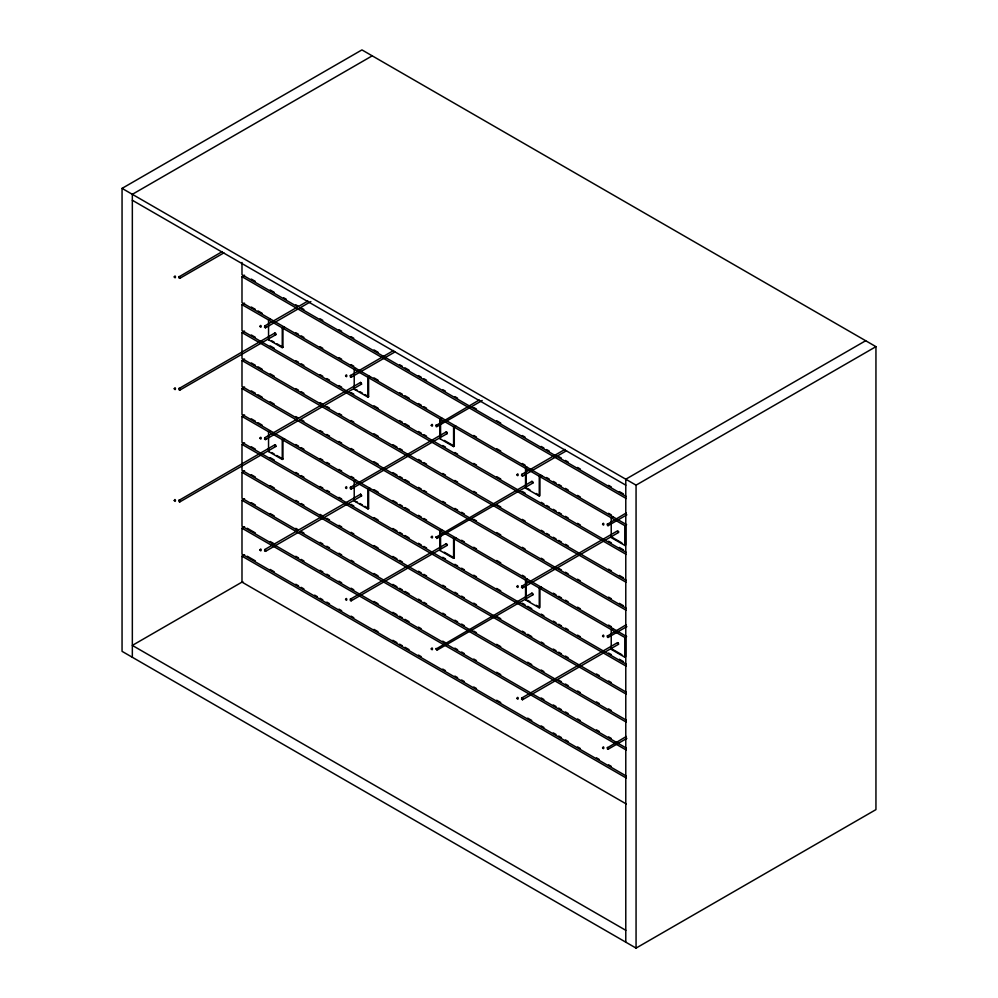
<?xml version="1.0" encoding="UTF-8"?>
<svg xmlns="http://www.w3.org/2000/svg" width="998" height="998" viewBox="0 0 998 998"><rect width="100%" height="100%" fill="white"/><g stroke="black" fill="none" stroke-linecap="round" stroke-linejoin="round"><path stroke-width="1.5" d="M435.752 425.672L479.277 399.961M435.752 537.398L531.934 481.335L532.895 481.909L532.907 483.02L436.787 538.508L437.074 537.223L436.089 536.674M435.752 649.187L531.934 593.124L532.895 593.698L532.907 594.808L436.787 650.297L437.074 649.012L436.126 648.438M607.083 524.461L626.32 512.91M607.083 636.25L626.32 624.686M607.096 747.964L626.32 736.474M178.779 276.97L222.267 251.583M178.792 388.696L274.937 332.958L275.885 333.532L275.897 334.642L179.79 390.131L180.039 388.783L179.079 388.297M178.792 500.485L274.937 444.746L275.885 445.32L275.897 446.418L179.79 501.919L180.064 500.634L179.079 500.085M350.173 375.722L393.599 350.498M350.173 487.511L446.268 431.872L447.229 432.446L447.266 433.531L351.159 489.02L350.236 488.596M350.173 599.287L446.38 543.636L447.416 544.783L446.63 545.232M360.565 382.434L361.575 384.093L360.602 382.421L264.744 437.76L264.595 439.195L265.456 439.594L361.575 384.093M521.492 699.111L522.453 699.76L618.635 644.209L618.236 642.749L617.4 643.223M521.567 474.537L564.943 449.424M521.567 586.325L617.687 530.774L618.735 531.797L618.061 532.433M521.567 698.113L617.575 642.6M618.573 532.483L522.503 587.947L522.765 586.749L521.842 586.1M522.54 699.698L522.74 698.475L521.792 697.901M361.625 495.831L360.602 494.197L264.744 549.549L264.595 550.983L265.456 551.37L361.575 495.881L360.602 494.197M531.909 481.36L532.907 483.02M531.909 593.149L532.907 594.808M310.865 301.583L265.493 327.781L265.742 326.521L264.794 325.947L307.933 301.034M395.196 351.82L351.159 377.244L351.383 375.922L350.41 375.435M351.159 489.02L351.433 487.835L350.46 487.199M274.899 332.983L274.799 333.843M274.899 444.759L274.799 445.632M223.864 252.893L179.79 278.342L180.089 277.132L179.079 276.508M265.543 439.532L265.705 438.247L264.744 437.76M265.543 551.32L265.705 550.035L264.744 549.549M447.204 545.357L351.121 600.833L351.433 599.623L350.46 598.975M626.844 514.831L608.131 525.647L608.431 524.424L607.42 523.813M607.42 749.024L608.506 748.475L607.42 747.39M446.243 431.897L446.094 432.633M446.243 543.685L446.094 544.421M179.79 278.342L178.929 277.955M264.832 325.934L264.507 327.232L265.493 327.781M436.213 426.657L437.161 425.909L436.126 424.874M521.505 475.609L522.802 475.697L521.842 474.312M351.159 600.808L350.236 600.384M608.131 525.647L607.42 525.459M522.503 587.947L521.492 587.335M626.844 626.619L608.081 637.448L608.431 636.213L607.42 635.601M608.169 749.186L626.844 738.408M122.055 188.385L361.937 49.9L875.945 346.655L875.945 809.615L636.063 948.1L122.055 651.345L122.055 188.385L636.063 485.153L875.945 346.655M372.217 55.838L132.335 194.323L132.335 657.27M541.652 475.659L539.943 476.645L624.923 525.709L626.644 524.723L241.99 302.631L241.99 276.683L244.56 275.199M626.233 552.418L241.99 330.575L241.99 304.627L244.56 303.143M626.233 580.362L241.99 358.519L241.99 332.571L244.56 331.087M270.258 318.973L268.549 319.959L268.549 339.744L282.259 347.653L282.945 347.254L282.945 328.267L284.655 327.282M241.99 304.627L282.259 327.868L283.968 326.882M268.549 339.744L269.235 339.345M297.267 418.387L241.99 386.476L241.99 360.515L244.56 359.043M541.652 587.448L539.943 588.433L624.923 637.497L626.644 636.512L241.99 414.42L241.99 388.471L244.56 386.987M626.233 664.206L241.99 442.364L241.99 416.416L244.56 414.931M355.924 368.424L354.215 369.422L354.215 389.208L367.925 397.117L368.611 396.717L368.611 377.731L370.32 376.733M626.233 692.15L241.99 470.308L241.99 444.36L244.56 442.875M270.258 430.749L268.549 431.747L268.549 451.533L282.259 459.442L282.945 459.043L282.945 440.056L284.655 439.058M369.634 376.346L367.925 377.331L367.925 397.117M354.215 389.208L357.396 390.243M241.99 416.416L282.259 439.656L283.968 438.671M268.549 451.533L269.235 451.133M297.267 530.175L241.99 498.251L241.99 472.304L244.56 470.819M626.233 748.038L241.99 526.208L241.99 500.248L244.56 498.763M626.233 775.995L241.99 554.152L241.99 528.204L244.56 526.719M441.603 417.888L439.881 418.873L439.881 438.658L453.591 446.58L454.277 446.181L454.277 427.181L455.986 426.196M436.837 426.695L482.196 400.51M355.924 480.213L354.215 481.198L354.215 500.984L367.925 508.905L368.611 508.506L368.611 489.519L370.32 488.521M455.3 425.797L453.591 426.795L453.591 446.58M439.881 438.658L440.567 438.272M626.233 803.939L241.99 582.096L241.99 556.148L244.56 554.663M369.634 488.122L367.925 489.12L367.925 508.905M354.215 500.984L357.396 502.031M242.838 581.609L132.335 645.407L625.783 930.298M527.268 467.351L525.547 468.336L525.547 488.122L539.257 496.031L539.943 495.644L539.943 476.645M522.503 476.158L566.54 450.734M441.603 529.676L439.881 530.662L439.881 550.447L453.591 558.356L454.277 557.969L454.277 538.97L455.986 537.984M282.446 327.98L539.257 476.246L540.978 475.26M525.547 488.122L526.233 487.723L526.233 468.736M455.3 537.585L453.591 538.583L453.591 558.356M439.881 550.447L440.567 550.048M865.665 340.73L625.783 479.215L625.783 942.162M612.934 516.814L611.225 517.8L611.225 537.585L624.923 545.494L625.609 545.095L625.609 526.108M527.268 579.139L525.547 580.125L525.547 599.91L539.257 607.819L539.943 607.42L539.943 588.433M282.446 439.769L539.257 588.034L540.978 587.049M525.547 599.91L526.233 599.511L526.233 580.524M612.934 628.59L611.225 629.588L611.225 649.374L624.923 657.283L625.609 656.884L625.609 637.897M351.121 377.269L350.236 376.807M275.872 334.654L274.986 334.193M275.872 446.443L274.986 445.981M447.204 433.581L446.58 433.406M179.74 390.143L178.929 389.731M179.74 501.932L178.929 501.52M608.081 637.448L607.42 637.248M132.335 200.261L625.783 485.153M251.309 279.091L255.351 281.424M270.184 289.981L274.225 292.327M283.669 297.766L286.364 299.325M295.795 304.777L298.489 306.336M301.196 307.895L303.891 309.442M320.071 318.786L322.766 320.346M338.946 329.689L341.64 331.236M351.071 336.688L353.766 338.247M374.001 349.924L378.042 352.257M399.612 364.707L402.306 366.266M405.001 367.825L409.043 370.158M418.486 375.61L421.181 377.169M423.876 378.729L426.57 380.275M442.75 389.619L445.445 391.179M454.888 396.63L457.583 398.177M473.763 407.521L476.458 409.08M496.68 420.757L500.722 423.09M522.303 435.54L524.998 437.099M541.178 446.443L543.873 448.002M546.567 449.562L549.262 451.108M558.705 456.56L561.4 458.119M565.442 460.452L568.136 462.012M577.58 467.463L580.275 469.01M608.58 485.365L611.287 486.924M619.371 491.59L623.413 493.923M297.267 306.598L241.99 274.687L241.99 262.474M299.974 308.157L626.233 496.53M241.99 276.683L626.233 498.526M251.309 307.035L255.351 309.368M258.045 310.927L262.087 313.26M295.795 332.721L298.489 334.28M301.196 335.839L303.891 337.399M320.071 346.73L322.766 348.29M338.946 357.633L341.64 359.193M351.071 364.632L353.766 366.191M374.001 377.868L378.042 380.201M399.612 392.663L402.306 394.21M405.001 395.769L409.043 398.102M418.486 403.554L421.181 405.113M423.876 406.673L426.57 408.232M473.763 435.465L476.458 437.024M496.68 448.701L500.722 451.034M522.303 463.496L524.998 465.043M546.567 477.506L549.262 479.065M553.304 481.398L555.998 482.957M558.705 484.504L561.4 486.063M565.442 488.396L568.136 489.956M577.58 495.407L580.275 496.967M608.58 513.309L611.287 514.868M271.73 340.78L274.213 342.227M276.708 343.661L282.945 347.254M359.891 391.69L362.374 393.125M364.869 394.559L368.611 396.717M444.31 440.43L454.277 446.181M527.48 488.446L529.975 489.881M536.2 493.486L538.695 494.921M611.911 537.186L621.879 542.937M251.309 334.979L255.351 337.312M270.184 345.882L274.225 348.215M295.795 360.665L298.489 362.224M301.196 363.783L303.891 365.343M320.071 374.674L322.766 376.234M326.808 378.566L329.502 380.126M338.946 385.577L341.64 387.137M351.071 392.588L353.766 394.135M374.001 405.812L378.042 408.157M399.612 420.607L402.306 422.166M405.001 423.713L409.043 426.059M418.486 431.498L421.181 433.057M423.876 434.617L426.57 436.176M442.75 445.52L445.445 447.067M454.888 452.518L457.583 454.078M473.763 463.421L476.458 464.968M496.68 476.645L500.722 478.99M522.303 491.44L524.998 493M541.178 502.331L543.873 503.89M546.567 505.45L549.262 507.009M553.304 509.342L555.998 510.901M558.705 512.461L561.4 514.007M565.442 516.353L568.136 517.9M577.58 523.351L580.275 524.911M608.58 541.253L611.287 542.812M619.371 547.478L623.413 549.823M241.99 332.571L626.233 554.414M251.309 362.935L255.351 365.268M258.045 366.815L262.087 369.16M270.184 373.826L274.225 376.159M295.795 388.621L298.489 390.168M301.196 391.727L303.891 393.287M320.071 402.631L322.766 404.178M326.808 406.523L329.502 408.07M338.946 413.521L341.64 415.081M351.071 420.532L353.766 422.092M374.001 433.768L378.042 436.101M392.875 444.659L396.917 446.992M399.612 448.551L402.306 450.11M418.486 459.454L421.181 461.001M423.876 462.561L426.57 464.12M442.75 473.464L445.445 475.011M454.888 480.462L457.583 482.022M473.763 491.365L476.458 492.925M496.68 504.601L500.722 506.934M522.303 519.384L524.998 520.944M541.178 530.287L543.873 531.834M546.567 533.394L549.262 534.953M553.304 537.286L555.998 538.845M558.705 540.405L561.4 541.964M565.442 544.297L568.136 545.844M608.58 569.197L611.287 570.756M619.371 575.434L623.413 577.767M241.99 360.515L626.233 582.358M251.309 390.879L255.351 393.212M258.045 394.771L262.087 397.104M270.184 401.77L274.225 404.103M295.795 416.565L298.489 418.125M301.196 419.671L303.891 421.231M320.071 430.575L322.766 432.134M326.808 434.467L329.502 436.026M338.946 441.465L341.64 443.025M351.071 448.476L353.766 450.036M374.001 461.712L378.042 464.045M392.875 472.603L396.917 474.936M399.612 476.495L402.306 478.054M405.001 479.614L409.043 481.947M418.486 487.398L421.181 488.958M423.876 490.505L426.57 492.064M442.75 501.408L445.445 502.967M454.888 508.406L457.583 509.966M461.625 512.298L464.32 513.858M473.763 519.309L476.458 520.869M496.68 532.545L500.722 534.878M522.303 547.328L524.998 548.888M541.178 558.231L543.873 559.791M558.705 568.349L561.4 569.908M565.442 572.241L568.136 573.8M577.58 579.239L580.275 580.799M608.58 597.153L611.287 598.7M619.371 603.378L623.413 605.711M299.974 419.946L626.233 608.306M241.99 388.471L626.233 610.302M251.309 418.823L255.351 421.156M258.045 422.715L262.087 425.048M295.795 444.509L298.489 446.069M301.196 447.628L303.891 449.175M320.071 458.519L322.766 460.078M326.808 462.411L329.502 463.97M338.946 469.422L341.64 470.969M351.071 476.42L353.766 477.98M374.001 489.656L378.042 491.989M392.875 500.547L396.917 502.892M399.612 504.439L402.306 505.998M405.001 507.558L409.043 509.891M418.486 515.342L421.181 516.902M423.876 518.461L426.57 520.008M461.625 540.255L464.32 541.802M473.763 547.253L476.458 548.813M496.68 560.489L500.722 562.822M522.303 575.272L524.998 576.832M553.304 593.186L555.998 594.733M558.705 596.293L561.4 597.852M565.442 600.185L568.136 601.744M577.58 607.196L580.275 608.743M608.58 625.097L611.287 626.657M271.73 452.568L274.213 454.015M276.708 455.45L282.945 459.043M359.891 503.466L362.374 504.913M364.869 506.348L368.611 508.506M444.31 552.206L454.277 557.969M527.48 600.235L529.975 601.669M536.2 605.262L538.695 606.709M611.911 648.974L621.879 654.725M251.309 446.767L255.351 449.1M270.184 457.67L274.225 460.003M295.795 472.453L298.489 474.013M301.196 475.572L303.891 477.131M320.071 486.463L322.766 488.022M326.808 490.355L329.502 491.914M338.946 497.366L341.64 498.925M351.071 504.364L353.766 505.924M374.001 517.6L378.042 519.933M392.875 528.503L396.917 530.836M399.612 532.396L402.306 533.942M405.001 535.502L409.043 537.835M418.486 543.286L421.181 544.846M423.876 546.405L426.57 547.964M442.75 557.296L445.445 558.855M454.888 564.307L457.583 565.866M461.625 568.199L464.32 569.758M473.763 575.197L476.458 576.757M496.68 588.433L500.722 590.766M522.303 603.229L524.998 604.776M527.692 606.335L531.734 608.668M541.178 614.119L543.873 615.679M553.304 621.13L555.998 622.69M558.705 624.237L561.4 625.796M565.442 628.129L568.136 629.688M577.58 635.14L580.275 636.699M608.58 653.041L611.287 654.601M619.371 659.266L623.413 661.599M241.99 444.36L626.233 666.202M251.309 474.711L255.351 477.044M270.184 485.614L274.225 487.947M295.795 500.397L298.489 501.957M301.196 503.516L303.891 505.075M320.071 514.407L322.766 515.966M326.808 518.299L329.502 519.858M338.946 525.31L341.64 526.869M351.071 532.321L353.766 533.868M374.001 545.544L378.042 547.877M392.875 556.447L396.917 558.78M399.612 560.34L402.306 561.899M418.486 571.23L421.181 572.79M423.876 574.349L426.57 575.908M442.75 585.24L445.445 586.799M454.888 592.251L457.583 593.81M461.625 596.143L464.32 597.702M473.763 603.154L476.458 604.701M496.68 616.377L500.722 618.71M522.303 631.173L524.998 632.732M527.692 634.279L531.734 636.624M541.178 642.063L543.873 643.623M553.304 649.074L555.998 650.634M558.705 652.181L561.4 653.74M565.442 656.073L568.136 657.632M596.455 673.987L599.149 675.534M608.58 680.985L611.287 682.545M241.99 472.304L626.233 694.146M251.309 502.655L255.351 505M270.184 513.558L274.225 515.891M295.795 528.354L298.489 529.901M301.196 531.46L303.891 533.019M320.071 542.363L322.766 543.91M326.808 546.255L329.502 547.802M338.946 553.254L341.64 554.813M351.071 560.265L353.766 561.824M374.001 573.488L378.042 575.834M392.875 584.391L396.917 586.724M399.612 588.284L402.306 589.843M405.001 591.402L409.043 593.735M418.486 599.187L421.181 600.734M423.876 602.293L426.57 603.852M442.75 613.196L445.445 614.743M454.888 620.195L457.583 621.754M461.625 624.087L464.32 625.646M473.763 631.098L476.458 632.657M496.68 644.321L500.722 646.667M527.692 662.235L531.734 664.568M541.178 670.02L543.873 671.567M558.705 680.137L561.4 681.684M565.442 684.029L568.136 685.576M577.58 691.028L580.275 692.587M596.455 701.931L599.149 703.49M608.58 708.929L611.287 710.489M299.974 531.722L626.233 720.094M241.99 500.248L626.233 722.09M247.267 528.266L255.351 532.944M270.184 541.502L274.225 543.835M295.795 556.298L298.489 557.857M301.196 559.404L303.891 560.963M320.071 570.307L322.766 571.866M326.808 574.199L329.502 575.759M338.946 581.198L341.64 582.757M351.071 588.209L353.766 589.768M374.001 601.445L378.042 603.778M392.875 612.335L396.917 614.668M399.612 616.228L402.306 617.787M405.001 619.346L409.043 621.679M418.486 627.131L421.181 628.69M442.75 641.14L445.445 642.7M454.888 648.139L457.583 649.698M461.625 652.031L464.32 653.59M473.763 659.042L476.458 660.601M496.68 672.278L500.722 674.611M541.178 697.964L543.873 699.523M553.304 704.962L555.998 706.522M558.705 708.081L561.4 709.64M565.442 711.973L568.136 713.533M577.58 718.972L580.275 720.531M596.455 729.875L599.149 731.434M608.58 736.886L611.287 738.433M241.99 528.204L626.233 750.034M247.267 556.223L255.351 560.888M270.184 569.446L274.225 571.792M295.795 584.242L298.489 585.801M301.196 587.348L303.891 588.907M314.669 595.132L317.364 596.692M320.071 598.251L322.766 599.81M326.808 602.143L329.502 603.703M338.946 609.154L341.64 610.701M351.071 616.153L353.766 617.712M374.001 629.389L378.042 631.722M392.875 640.279L396.917 642.625M399.612 644.172L402.306 645.731M405.001 647.29L409.043 649.623M418.486 655.075L421.181 656.634M442.75 669.084L445.445 670.644M454.888 676.095L457.583 677.642M461.625 679.987L464.32 681.534M473.763 686.986L476.458 688.545M496.68 700.222L500.722 702.555M527.692 718.123L531.734 720.456M541.178 725.908L543.873 727.467M553.304 732.906L555.998 734.466M558.705 736.025L561.4 737.584M565.442 739.917L568.136 741.477M577.58 746.928L580.275 748.475M596.455 757.819L599.149 759.378M608.58 764.83L611.287 766.389M241.99 556.148L626.233 777.991M636.063 485.153L636.063 948.1M624.923 525.709L624.923 545.494M624.923 637.497L624.923 657.283M539.257 476.246L539.257 496.031M539.257 588.034L539.257 607.819M440.567 419.272L440.567 436.8M440.567 531.061L440.567 548.588M282.259 327.868L282.259 347.653M282.259 439.656L282.259 459.442M174.238 276.957C176.035 280.064 175.76 273.689 174.251 276.895M174.238 388.746C176.035 391.84 175.76 385.49 174.251 388.684M174.238 500.534C176.184 503.591 175.573 497.141 174.238 500.534M259.904 326.421C261.688 329.515 261.464 323.14 259.917 326.358M259.904 438.209C261.688 441.291 261.501 435.016 259.917 438.147M259.904 549.998C261.663 553.092 261.488 546.704 259.917 549.923M345.57 375.884C347.504 378.866 346.967 372.603 345.595 375.747M345.57 487.673C347.454 490.729 346.955 484.317 345.582 487.598M345.57 599.449C347.429 602.53 346.992 596.243 345.582 599.386M431.248 425.348C433.02 428.454 432.87 422.017 431.248 425.348M431.248 537.124C433.02 540.242 432.87 533.793 431.248 537.124M431.248 648.912C433.095 652.018 432.695 645.556 431.248 648.912M516.914 474.799C518.623 478.005 518.399 471.505 516.914 474.799M516.914 586.587C518.785 589.681 518.311 583.219 516.914 586.587M516.914 698.375C518.798 701.457 518.399 694.932 516.914 698.375M602.58 524.262C604.414 527.356 604.064 520.931 602.592 524.2M602.58 636.05C604.489 639.107 603.952 632.682 602.58 636.05M602.58 747.839C604.389 750.958 604.064 744.421 602.58 747.839"/></g></svg>
